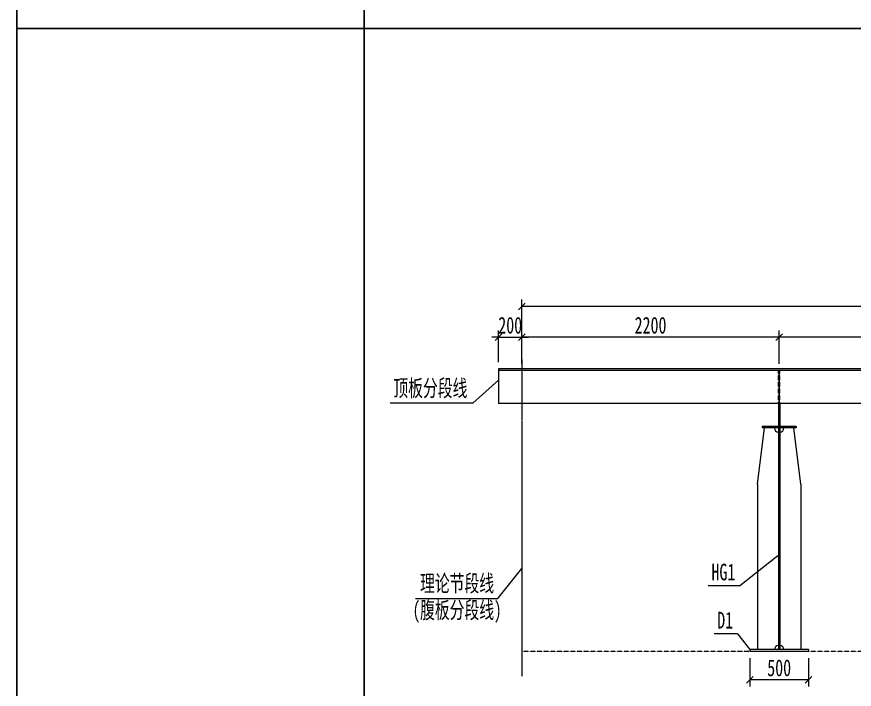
# Model space of a CAD drawing. Header units: millimetres. Extents: x 44597 to 300567, y -113054 to 73044.
# Drawn here: x 44597 to 51758, y -93119 to -87372 of the extents above; entities that cross this region are included whole.
import ezdxf
from ezdxf.enums import TextEntityAlignment as Align

# ---------------------------------------------------------------- set-up
doc = ezdxf.new("R2010")
doc.units = ezdxf.units.MM
doc.linetypes.add('CENTER2', pattern=[28.575, 19.05, -3.175, 3.175, -3.175])
doc.linetypes.add('DASHED', pattern=[0.75, 0.5, -0.25])
doc.layers.get('Defpoints').update_dxf_attribs({"color": 8})
for name, color, linetype, lineweight in [('中心线', 2, 'CENTER2', 15), ('文字', 7, 'Continuous', 15), ('细实线', 4, 'Continuous', 15), ('虚线', 7, 'DASHED', 13), ('钢板细线', 6, 'Continuous', 15)]:
    doc.layers.add(name, color=color, linetype=linetype, lineweight=lineweight)
doc.styles.add('111', font='', dxfattribs={"width": 0.7})
doc.styles.add('BM_Dim', font='', dxfattribs={"width": 0.85})
doc.styles.get('111').set_extended_font_data('仿宋_GB2312')
doc.styles.get('BM_Dim').set_extended_font_data('仿宋_GB2312')
doc.dimstyles.new('200', dxfattribs={"dimscale": 0, "dimtxt": 2.5, "dimasz": 1, "dimexe": 1, "dimexo": 1, "dimgap": 0.6, "dimtad": 1, "dimdec": 0, "dimdsep": 46, "dimtxsty": '111', "dimblk": 'OBLIQUE', "dimcen": 0, "dimclrd": 4, "dimclre": 4, "dimclrt": 4, "dimadec": 1, "dimazin": 2, "dimtfac": 1, "dimtdec": 0, "dimtix": 1, "dimtmove": 2, "dimatfit": 3, "dimfxl": 4, "dimfxlon": 1, "dimtolj": 1, "dimlwd": -1, "dimlwe": -1, "dimarcsym": 0})

# ---------------------------------------------------------------- blocks, each defined once
blk = doc.blocks.new('_Oblique')
at = {"color": 0, "linetype": 'ByBlock', "lineweight": -2}
blk.add_line((-0.5, -0.5), (0.5, 0.5), dxfattribs=at)
blk = doc.blocks.new('*D2853')
at = {"layer": 'Defpoints', "color": 0, "transparency": 16777216}
for p in [(51116.3, -90111.6), (51116.3, -90396.3), (54116.3, -90396.3)]:
    blk.add_point(p, dxfattribs=at)
at = {"layer": '细实线', "color": 4, "transparency": 16777216}
for p, q in [((51116.3, -90339.1), (51116.3, -90054.4)), ((54116.3, -90339.1), (54116.3, -90054.4)), ((54116.3, -90111.6), (51116.3, -90111.6))]:
    blk.add_line(p, q, dxfattribs=at)
at = {"layer": '细实线', "color": 4, "transparency": 16777216, "xscale": 57.14285714285715, "yscale": 57.14285714285715, "zscale": 57.14285714285715, "rotation": 180}
blk.add_blockref('_Oblique', (51116.3, -90111.6), dxfattribs=at)
at = {"layer": '细实线', "color": 4, "transparency": 16777216, "xscale": 57.14285714285715, "yscale": 57.14285714285715, "zscale": 57.14285714285715}
blk.add_blockref('_Oblique', (54116.3, -90111.6), dxfattribs=at)
at = {"layer": '细实线', "color": 4, "transparency": 16777216, "insert": (52616.3, -90009.3), "char_height": 142.86, "attachment_point": 5, "style": '111'}
blk.add_mtext('\\A1;3000', dxfattribs=at)
blk = doc.blocks.new('*D2854')
at = {"layer": 'Defpoints', "color": 0, "transparency": 16777216}
for p in [(48916.3, -89847), (48916.3, -90132.8), (68316.3, -90116.9)]:
    blk.add_point(p, dxfattribs=at)
at = {"layer": '细实线', "color": 4, "transparency": 16777216}
for p, q in [((48916.3, -90075.5), (48916.3, -89789.8)), ((68316.3, -90059.8), (68316.3, -89789.8)), ((68316.3, -89847), (48916.3, -89847))]:
    blk.add_line(p, q, dxfattribs=at)
at = {"layer": '细实线', "color": 4, "transparency": 16777216, "xscale": 57.14285714285715, "yscale": 57.14285714285715, "zscale": 57.14285714285715, "rotation": 180}
blk.add_blockref('_Oblique', (48916.3, -89847), dxfattribs=at)
at = {"layer": '细实线', "color": 4, "transparency": 16777216, "xscale": 57.14285714285715, "yscale": 57.14285714285715, "zscale": 57.14285714285715}
blk.add_blockref('_Oblique', (68316.3, -89847), dxfattribs=at)
at = {"layer": '细实线', "color": 4, "transparency": 16777216, "insert": (58616.3, -89744.7), "char_height": 142.86, "attachment_point": 5, "style": '111'}
blk.add_mtext('\\A1;19400', dxfattribs=at)
blk = doc.blocks.new('*D2868')
at = {"layer": 'Defpoints', "color": 0, "transparency": 16777216}
for p in [(48916.3, -90111.6), (48716.3, -90380.3), (48916.3, -90376.3)]:
    blk.add_point(p, dxfattribs=at)
at = {"layer": '细实线', "color": 4, "transparency": 16777216}
for p, q in [((48716.3, -90323.1), (48716.3, -90054.4)), ((48916.3, -90319.1), (48916.3, -90054.4)), ((48716.3, -90111.6), (48659.2, -90111.6)), ((48716.3, -90111.6), (48916.3, -90111.6)), ((48916.3, -90111.6), (48973.5, -90111.6))]:
    blk.add_line(p, q, dxfattribs=at)
at = {"layer": '细实线', "color": 4, "transparency": 16777216, "xscale": 57.14285714285715, "yscale": 57.14285714285715, "zscale": 57.14285714285715}
blk.add_blockref('_Oblique', (48716.3, -90111.6), dxfattribs=at)
at = {"layer": '细实线', "color": 4, "transparency": 16777216, "xscale": 57.14285714285715, "yscale": 57.14285714285715, "zscale": 57.14285714285715, "rotation": 180}
blk.add_blockref('_Oblique', (48916.3, -90111.6), dxfattribs=at)
at = {"layer": '细实线', "color": 4, "transparency": 16777216, "insert": (48816.3, -90009.3), "char_height": 142.86, "attachment_point": 5, "style": '111'}
blk.add_mtext('\\A1;200', dxfattribs=at)
blk = doc.blocks.new('*D2846')
at = {"layer": 'Defpoints', "color": 0, "transparency": 16777216}
for p in [(48916.3, -90111.6), (48916.3, -90396.3), (51116.3, -90396.3)]:
    blk.add_point(p, dxfattribs=at)
at = {"layer": '细实线', "color": 4, "transparency": 16777216}
for p, q in [((48916.3, -90339.1), (48916.3, -90054.4)), ((51116.3, -90339.1), (51116.3, -90054.4)), ((51116.3, -90111.6), (48916.3, -90111.6))]:
    blk.add_line(p, q, dxfattribs=at)
at = {"layer": '细实线', "color": 4, "transparency": 16777216, "xscale": 57.14285714285715, "yscale": 57.14285714285715, "zscale": 57.14285714285715, "rotation": 180}
blk.add_blockref('_Oblique', (48916.3, -90111.6), dxfattribs=at)
at = {"layer": '细实线', "color": 4, "transparency": 16777216, "xscale": 57.14285714285715, "yscale": 57.14285714285715, "zscale": 57.14285714285715}
blk.add_blockref('_Oblique', (51116.3, -90111.6), dxfattribs=at)
at = {"layer": '细实线', "color": 4, "transparency": 16777216, "insert": (50016.3, -90009.3), "char_height": 142.86, "attachment_point": 5, "style": '111'}
blk.add_mtext('\\A1;2200', dxfattribs=at)
blk = doc.blocks.new('*D2847')
at = {"layer": 'Defpoints', "color": 0, "transparency": 16777216}
for p in [(50866.3, -92796.3), (51366.3, -92796.3), (50866.3, -93038.9)]:
    blk.add_point(p, dxfattribs=at)
at = {"layer": '细实线', "color": 4, "transparency": 16777216}
for p, q in [((50866.3, -92853.4), (50866.3, -93096)), ((51366.3, -92853.4), (51366.3, -93096)), ((51366.3, -93038.9), (50866.3, -93038.9))]:
    blk.add_line(p, q, dxfattribs=at)
at = {"layer": '细实线', "color": 4, "transparency": 16777216, "xscale": 57.14285714285715, "yscale": 57.14285714285715, "zscale": 57.14285714285715, "rotation": 180}
blk.add_blockref('_Oblique', (50866.3, -93038.9), dxfattribs=at)
at = {"layer": '细实线', "color": 4, "transparency": 16777216, "xscale": 57.14285714285715, "yscale": 57.14285714285715, "zscale": 57.14285714285715}
blk.add_blockref('_Oblique', (51366.3, -93038.9), dxfattribs=at)
at = {"layer": '细实线', "color": 4, "transparency": 16777216, "insert": (51116.3, -92936.7), "char_height": 142.86, "attachment_point": 5, "style": '111'}
blk.add_mtext('\\A1;500', dxfattribs=at)

msp = doc.modelspace()

# ---------------------------------------------------------------- linework, layer by layer
at = {"layer": 'Defpoints'}
for p, q in [((51116.3, -90396.3), (51116.3, -92780.3)), ((51110.3, -90880.3), (50970.3, -90880.3)), ((51262.3, -90880.3), (51122.3, -90880.3))]:
    msp.add_line(p, q, dxfattribs=at)
for points in [[(47566.6, -61894.1), (44596.8, -61894.1), (44596.8, -87474.1), (47566.6, -87474.1)], [(47566.6, -87474.1), (44596.8, -87474.1), (44596.8, -113054.1), (47566.6, -113054.1)], [(47566.6, -87474.1), (69566.6, -87474.1), (69566.6, -102091.3), (47566.6, -102091.3)]]:
    msp.add_lwpolyline(points, close=True, dxfattribs=at)
at = {"layer": '中心线', "ltscale": 0.3}
msp.add_line((48916.3, -90300.9), (48916.3, -93006.1), dxfattribs=at)
at = {"layer": '细实线'}
for p, q in [((48496.2, -90675.2), (48716.3, -90477.9)), ((48496.2, -90675.2), (47790.4, -90675.2)), ((50777.5, -92234.5), (51105.3, -91977.1)), ((48711.4, -92343.5), (48916.3, -92087.3)), ((50777.5, -92234.5), (50509.9, -92234.5)), ((48005.7, -92343.5), (48711.4, -92343.5)), ((50759.5, -92645.8), (50559.9, -92645.8)), ((50759.5, -92645.8), (50866.3, -92780.3))]:
    msp.add_line(p, q, dxfattribs=at)
at = {"layer": '虚线', "ltscale": 4}
for p, q in [((51110.3, -90676.3), (51110.3, -90396.3)), ((51122.3, -90676.3), (51122.3, -90396.3)), ((53866.3, -92796.3), (48916.3, -92796.3))]:
    msp.add_line(p, q, dxfattribs=at)
at = {"layer": '钢板细线'}
for p, q in [((68116.3, -90380.3), (48716.3, -90380.3)), ((48716.3, -90380.3), (48716.3, -90676.3)), ((68116.3, -90396.3), (48716.3, -90396.3)), ((68116.3, -90676.3), (48716.3, -90676.3)), ((51110.3, -90676.3), (51110.3, -92780.3)), ((51122.3, -90676.3), (51122.3, -92780.3)), ((51110.3, -90874.3), (50970.3, -90874.3)), ((50970.3, -90874.3), (50970.3, -90886.3)), ((51262.3, -90874.3), (51122.3, -90874.3)), ((51262.3, -90874.3), (51262.3, -90886.3)), ((50930.3, -91366.3), (50990.3, -90886.3)), ((51110.3, -90886.3), (50970.3, -90886.3)), ((51262.3, -90886.3), (51122.3, -90886.3)), ((51302.3, -91366.3), (51242.3, -90886.3)), ((50930.3, -91366.3), (50930.3, -92780.3)), ((51302.3, -91366.3), (51302.3, -92780.3)), ((51366.3, -92780.3), (50866.3, -92780.3)), ((50866.3, -92780.3), (50866.3, -92796.3)), ((51366.3, -92796.3), (50866.3, -92796.3)), ((51366.3, -92780.3), (51366.3, -92796.3))]:
    msp.add_line(p, q, dxfattribs=at)
for centre, start, end in [((51110.3, -90886.3), 180, 270), ((51122.3, -90886.3), 270, 0), ((51110.3, -92780.3), 90, 180), ((51122.3, -92780.3), 0, 90)]:
    msp.add_arc(centre, 35, start, end, dxfattribs=at)

# ---------------------------------------------------------------- texts
at = {"layer": '文字', "style": 'BM_Dim'}
for s, width, p in [('顶板分段线', 0.65, (48133.7, -90659.7)), ('HG1', 0.7, (50639.1, -92231.5)), ('理论节段线', 0.65, (48362.1, -92328)), ('(腹板分段线)', 0.65, (48362.1, -92556.2)), ('D1', 0.7, (50654.6, -92642.8))]:
    msp.add_text(s, height=142.86, dxfattribs=dict(at, width=width)).set_placement(p, align=Align.BOTTOM_CENTER)

# ---------------------------------------------------------------- dimensions: what is measured, and where the dimension line sits
at = {"layer": '细实线'}
for base, p1, p2, override, picture, middle in [((48916.3, -89847), (68316.3, -90116.9), (48916.3, -90132.8), {"dimscale": 57.142857}, '*D2854', (58616.3, -89744.7)), ((48916.3, -90111.6), (48716.3, -90380.3), (48916.3, -90376.3), {"dimscale": 57.142857, "dimblk": 'Oblique'}, '*D2868', (48816.3, -90009.3)), ((48916.3, -90111.6), (51116.3, -90396.3), (48916.3, -90396.3), {"dimscale": 57.142857, "dimblk": 'Oblique'}, '*D2846', (50016.3, -90009.3)), ((51116.3, -90111.6), (54116.3, -90396.3), (51116.3, -90396.3), {"dimscale": 57.142857}, '*D2853', (52616.3, -90009.3)), ((50866.3, -93038.9), (51366.3, -92796.3), (50866.3, -92796.3), {"dimscale": 57.142857, "dimblk": 'Oblique'}, '*D2847', (51116.3, -92936.7))]:
    dim = msp.add_linear_dim(base=base, p1=p1, p2=p2, angle=180, dimstyle='200', override=override, dxfattribs=at)
    dim.commit()
    dim.dimension.update_dxf_attribs({"geometry": picture, "text_midpoint": middle})

doc.saveas('drawing.dxf')
